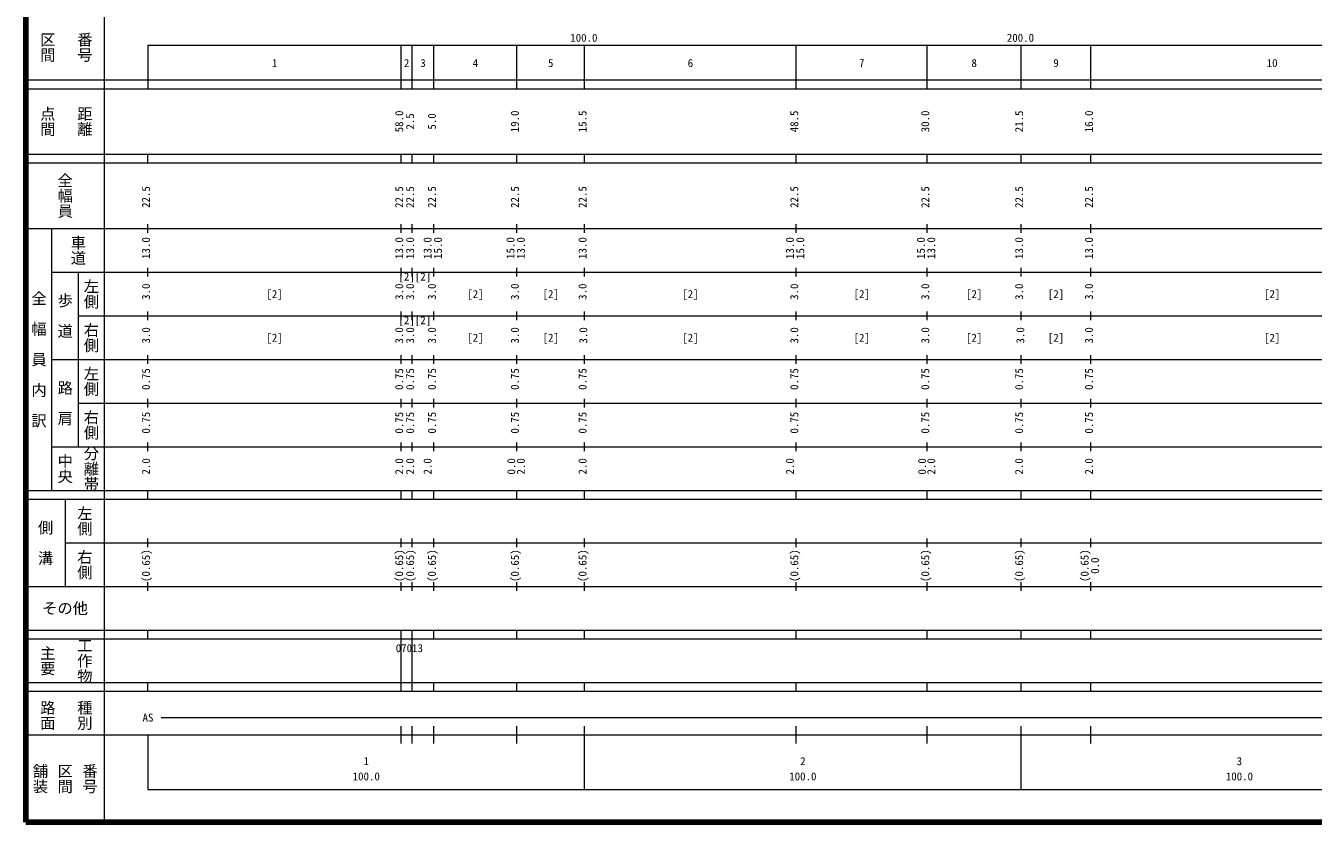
# Model space of a CAD drawing. Units: millimetres on the paper, enlarged 1000 times. Extents: x 40000 to 680000, y 20000 to 380000.
# Drawn here: x 40000 to 334916, y 20000 to 202409 of the extents above; entities that cross this region are included whole.
import ezdxf
from ezdxf.enums import TextEntityAlignment as Align

# ---------------------------------------------------------------- set-up
doc = ezdxf.new("R2010")
doc.units = ezdxf.units.MM
doc.header["$LTSCALE"] = 1000
doc.layers.add('M-TTL', color=2, linetype='Continuous', lineweight=140)
doc.layers.add('M-TTL-BAND', color=7, linetype='Continuous', lineweight=13)
doc.styles.add('@ＭＳ ゴシック', font='')
doc.styles.add('ＭＳ ゴシック', font='')
doc.styles.get('@ＭＳ ゴシック').set_extended_font_data('@MS Gothic')
doc.styles.get('ＭＳ ゴシック').set_extended_font_data('MS Gothic')

msp = doc.modelspace()

# ---------------------------------------------------------------- linework, layer by layer
at = {"layer": 'M-TTL'}
for p, q in [((40000, 380000), (40000, 20000)), ((40000, 20000), (680000, 20000))]:
    msp.add_line(p, q, dxfattribs=at)
at = {"layer": 'M-TTL-BAND'}
for p, q in [((58000, 370000), (58000, 20000)), ((68000, 198000), (579000, 198000)), ((68000, 198000), (68000, 188000)), ((126000, 188000), (126000, 198000)), ((128500, 188000), (128500, 198000)), ((133500, 188000), (133500, 198000)), ((152500, 188000), (152500, 198000)), ((168000, 188000), (168000, 198000)), ((216500, 188000), (216500, 198000)), ((246500, 188000), (246500, 198000)), ((268000, 188000), (268000, 198000)), ((284000, 188000), (284000, 198000)), ((40000, 190000), (579000, 190000)), ((40000, 188000), (579000, 188000)), ((40000, 173000), (579000, 173000)), ((68000, 171000), (68000, 173000)), ((126000, 171000), (126000, 173000)), ((128500, 171000), (128500, 173000)), ((133500, 171000), (133500, 173000)), ((152500, 171000), (152500, 173000)), ((168000, 171000), (168000, 173000)), ((216500, 171000), (216500, 173000)), ((246500, 171000), (246500, 173000)), ((268000, 171000), (268000, 173000)), ((284000, 171000), (284000, 173000)), ((40000, 171000), (579000, 171000)), ((68000, 155000), (68000, 157000)), ((126000, 155000), (126000, 157000)), ((128500, 155000), (128500, 157000)), ((133500, 155000), (133500, 157000)), ((152500, 155000), (152500, 157000)), ((168000, 155000), (168000, 157000)), ((216500, 155000), (216500, 157000)), ((246500, 155000), (246500, 157000)), ((268000, 155000), (268000, 157000)), ((284000, 155000), (284000, 157000)), ((40000, 156000), (579000, 156000)), ((46000, 96000), (46000, 156000)), ((46000, 146000), (579000, 146000)), ((52000, 146000), (52000, 106000)), ((68000, 145000), (68000, 147000)), ((126000, 145000), (126000, 147000)), ((128500, 145000), (128500, 147000)), ((133500, 145000), (133500, 147000)), ((152500, 145000), (152500, 147000)), ((168000, 145000), (168000, 147000)), ((216500, 145000), (216500, 147000)), ((246500, 145000), (246500, 147000)), ((268000, 145000), (268000, 147000)), ((284000, 145000), (284000, 147000)), ((52000, 136000), (579000, 136000)), ((68000, 135000), (68000, 137000)), ((126000, 135000), (126000, 137000)), ((128500, 135000), (128500, 137000)), ((133500, 135000), (133500, 137000)), ((152500, 135000), (152500, 137000)), ((168000, 135000), (168000, 137000)), ((216500, 135000), (216500, 137000)), ((246500, 135000), (246500, 137000)), ((268000, 135000), (268000, 137000)), ((284000, 135000), (284000, 137000)), ((68000, 125000), (68000, 127000)), ((126000, 125000), (126000, 127000)), ((128500, 125000), (128500, 127000)), ((133500, 125000), (133500, 127000)), ((152500, 125000), (152500, 127000)), ((168000, 125000), (168000, 127000)), ((216500, 125000), (216500, 127000)), ((246500, 125000), (246500, 127000)), ((268000, 125000), (268000, 127000)), ((284000, 125000), (284000, 127000)), ((46000, 126000), (579000, 126000)), ((52000, 116000), (579000, 116000)), ((68000, 115000), (68000, 117000)), ((126000, 115000), (126000, 117000)), ((128500, 115000), (128500, 117000)), ((133500, 115000), (133500, 117000)), ((152500, 115000), (152500, 117000)), ((168000, 115000), (168000, 117000)), ((216500, 115000), (216500, 117000)), ((246500, 115000), (246500, 117000)), ((268000, 115000), (268000, 117000)), ((284000, 115000), (284000, 117000)), ((68000, 105000), (68000, 107000)), ((126000, 105000), (126000, 107000)), ((128500, 105000), (128500, 107000)), ((133500, 105000), (133500, 107000)), ((152500, 105000), (152500, 107000)), ((168000, 105000), (168000, 107000)), ((216500, 105000), (216500, 107000)), ((246500, 105000), (246500, 107000)), ((268000, 105000), (268000, 107000)), ((284000, 105000), (284000, 107000)), ((46000, 106000), (579000, 106000)), ((40000, 96000), (579000, 96000)), ((68000, 94000), (68000, 96000)), ((126000, 94000), (126000, 96000)), ((128500, 94000), (128500, 96000)), ((133500, 94000), (133500, 96000)), ((152500, 94000), (152500, 96000)), ((168000, 94000), (168000, 96000)), ((216500, 94000), (216500, 96000)), ((246500, 94000), (246500, 96000)), ((268000, 94000), (268000, 96000)), ((284000, 94000), (284000, 96000)), ((40000, 94000), (579000, 94000)), ((49000, 94000), (49000, 74000)), ((49000, 84000), (579000, 84000)), ((68000, 83000), (68000, 85000)), ((126000, 83000), (126000, 85000)), ((128500, 83000), (128500, 85000)), ((133500, 83000), (133500, 85000)), ((152500, 83000), (152500, 85000)), ((168000, 83000), (168000, 85000)), ((216500, 83000), (216500, 85000)), ((246500, 83000), (246500, 85000)), ((268000, 83000), (268000, 85000)), ((284000, 83000), (284000, 85000)), ((40000, 74000), (579000, 74000)), ((68000, 73000), (68000, 75000)), ((126000, 73000), (126000, 75000)), ((128500, 73000), (128500, 75000)), ((133500, 73000), (133500, 75000)), ((152500, 73000), (152500, 75000)), ((168000, 73000), (168000, 75000)), ((216500, 73000), (216500, 75000)), ((246500, 73000), (246500, 75000)), ((268000, 73000), (268000, 75000)), ((284000, 73000), (284000, 75000)), ((40000, 64000), (579000, 64000)), ((40000, 62000), (579000, 62000)), ((68000, 62000), (68000, 64000)), ((126000, 62000), (126000, 64000)), ((126000, 52000), (126000, 62000)), ((128500, 62000), (128500, 64000)), ((128500, 52000), (128500, 62000)), ((133500, 62000), (133500, 64000)), ((152500, 62000), (152500, 64000)), ((168000, 62000), (168000, 64000)), ((216500, 62000), (216500, 64000)), ((246500, 62000), (246500, 64000)), ((268000, 62000), (268000, 64000)), ((284000, 62000), (284000, 64000)), ((40000, 52000), (579000, 52000)), ((68000, 50000), (68000, 52000)), ((126000, 50000), (126000, 52000)), ((128500, 50000), (128500, 52000)), ((133500, 50000), (133500, 52000)), ((152500, 50000), (152500, 52000)), ((168000, 50000), (168000, 52000)), ((216500, 50000), (216500, 52000)), ((246500, 50000), (246500, 52000)), ((268000, 50000), (268000, 52000)), ((284000, 50000), (284000, 52000)), ((40000, 50000), (579000, 50000)), ((71000, 44000), (565000, 44000)), ((126000, 38000), (126000, 42000)), ((128500, 38000), (128500, 42000)), ((133500, 38000), (133500, 42000)), ((152500, 38000), (152500, 42000)), ((168000, 27500), (168000, 42000)), ((216500, 38000), (216500, 42000)), ((246500, 38000), (246500, 42000)), ((268000, 27500), (268000, 42000)), ((284000, 38000), (284000, 42000)), ((40000, 40000), (579000, 40000)), ((68000, 40000), (68000, 27500)), ((68000, 27500), (579000, 27500))]:
    msp.add_line(p, q, dxfattribs=at)

# ---------------------------------------------------------------- texts
at = {"layer": 'M-TTL-BAND', "style": '@ＭＳ ゴシック'}
for s, p in [('区間', (45000, 197500)), ('番号', (53500, 197500)), ('点間', (45000, 180500)), ('距離', (53500, 180500)), ('全幅員', (49000, 163500)), ('車道', (52000, 151000)), ('全\u3000幅\u3000員\u3000内\u3000訳', (43000, 126000)), ('左側', (55000, 141000)), ('歩\u3000道', (49000, 136000)), ('右側', (55000, 131000)), ('左側', (55000, 121000)), ('路\u3000肩', (49000, 116000)), ('右側', (55000, 111000)), ('中央', (49000, 101000)), ('分離帯', (55000, 101000)), ('左側', (53500, 89000)), ('側\u3000溝', (44500, 84000)), ('右側', (53500, 79000)), ('主要', (45000, 57000)), ('工作物', (53500, 57000)), ('路面', (45000, 44500)), ('種別', (53500, 44500)), ('舗装', (43333, 30000)), ('区間', (49000, 30000)), ('番号', (54667, 30000))]:
    msp.add_text(s, height=2566, rotation=270, dxfattribs=at).set_placement(p, align=Align.MIDDLE_CENTER)
at = {"layer": 'M-TTL-BAND', "style": 'ＭＳ ゴシック'}
for s, p in [('100.0', (167844, 198195)), ('200.0', (267844, 198195)), ('1', (97000, 192405)), ('2', (127250, 192405)), ('3', (131000, 192405)), ('4', (143000, 192405)), ('5', (160250, 192405)), ('6', (192250, 192405)), ('7', (231500, 192405)), ('8', (257250, 192405)), ('9', (276000, 192405)), ('10', (325500, 192405)), ('[2]', (127250, 143500)), ('[2]', (131000, 143500)), ('[2]', (97000, 139500)), ('[2]', (143000, 139500)), ('[2]', (160250, 139500)), ('[2]', (192250, 139500)), ('[2]', (231500, 139500)), ('[2]', (257250, 139500)), ('[2]', (276000, 139500)), ('[2]', (325500, 139500)), ('[2]', (127250, 133500)), ('[2]', (131000, 133500)), ('[2]', (97000, 129500)), ('[2]', (143000, 129500)), ('[2]', (160250, 129500)), ('[2]', (192250, 129500)), ('[2]', (231500, 129500)), ('[2]', (257250, 129500)), ('[2]', (276000, 129500)), ('[2]', (325500, 129500)), ('AS', (68000, 42500)), ('1', (118000, 32523)), ('2', (218000, 32523)), ('3', (318000, 32523)), ('100.0', (118000, 29033)), ('100.0', (218000, 29033)), ('100.0', (318000, 29033))]:
    msp.add_text(s, height=1833, dxfattribs=at).set_placement(p, align=Align.BOTTOM_CENTER)
for s, p in [('58.0', (127000, 180500)), ('19.0', (153500, 180500)), ('30.0', (247500, 180500)), ('16.0', (285000, 180500)), ('2.5', (129500, 180500)), ('5.0', (134500, 180500)), ('15.5', (169000, 180500)), ('48.5', (217500, 180500)), ('21.5', (269000, 180500)), ('22.5', (69000, 163174)), ('22.5', (127000, 163174)), ('22.5', (129500, 163174)), ('22.5', (134500, 163174)), ('22.5', (153500, 163174)), ('22.5', (169000, 163174)), ('22.5', (217500, 163174)), ('22.5', (247500, 163174)), ('22.5', (269000, 163174)), ('22.5', (285000, 163174)), ('13.0', (69000, 151500)), ('13.0', (127000, 151500)), ('13.0', (129500, 151500)), ('13.0', (133500, 151500)), ('15.0', (135870, 151500)), ('15.0', (152500, 151500)), ('13.0', (154870, 151500)), ('13.0', (169000, 151500)), ('13.0', (216500, 151500)), ('15.0', (218870, 151500)), ('15.0', (246500, 151500)), ('13.0', (248870, 151500)), ('13.0', (269000, 151500)), ('13.0', (285000, 151500)), ('3.0', (69000, 141500)), ('3.0', (127000, 141500)), ('3.0', (129500, 141500)), ('3.0', (134500, 141500)), ('3.0', (153500, 141500)), ('3.0', (169000, 141500)), ('3.0', (217500, 141500)), ('3.0', (247500, 141500)), ('3.0', (269000, 141500)), ('3.0', (285000, 141500)), ('3.0', (69000, 131500)), ('3.0', (127000, 131500)), ('3.0', (129500, 131500)), ('3.0', (134500, 131500)), ('3.0', (153500, 131500)), ('3.0', (169171, 131500)), ('3.0', (217500, 131500)), ('3.0', (247500, 131500)), ('3.0', (269278, 131500)), ('3.0', (285000, 131500)), ('0.75', (69000, 121500)), ('0.75', (127000, 121500)), ('0.75', (129500, 121500)), ('0.75', (134500, 121500)), ('0.75', (153500, 121500)), ('0.75', (169000, 121500)), ('0.75', (217500, 121500)), ('0.75', (247500, 121500)), ('0.75', (269000, 121500)), ('0.75', (285000, 121500)), ('0.75', (69000, 111500)), ('0.75', (127000, 111500)), ('0.75', (129500, 111500)), ('0.75', (134500, 111500)), ('0.75', (153500, 111500)), ('0.75', (169000, 111500)), ('0.75', (217500, 111500)), ('0.75', (247500, 111500)), ('0.75', (269000, 111500)), ('0.75', (285000, 111500)), ('2.0', (69000, 101500)), ('2.0', (127000, 101500)), ('2.0', (129500, 101500)), ('2.0', (133500, 101500)), ('0.0', (152670, 101500)), ('2.0', (154870, 101500)), ('2.0', (169000, 101500)), ('2.0', (216500, 101500)), ('0.0', (246769, 101500)), ('2.0', (248870, 101500)), ('2.0', (269000, 101500)), ('2.0', (285000, 101500)), ('(0.65)', (69000, 78764)), ('(0.65)', (127000, 78764)), ('(0.65)', (129500, 78764)), ('(0.65)', (134500, 78764)), ('(0.65)', (153500, 78764)), ('(0.65)', (169000, 78764)), ('(0.65)', (217500, 78764)), ('(0.65)', (247500, 78764)), ('(0.65)', (269000, 78764)), ('(0.65)', (284000, 78764)), ('0.0', (286370, 78764))]:
    msp.add_text(s, height=1833, rotation=90, dxfattribs=at).set_placement(p, align=Align.BOTTOM_CENTER)
msp.add_text('その他', height=2566, dxfattribs=at).set_placement((49000, 69000), align=Align.MIDDLE_CENTER)
msp.add_text('07013', height=1833, dxfattribs=at).set_placement((124750, 58405), align=Align.BOTTOM_LEFT)

doc.saveas('drawing.dxf')
